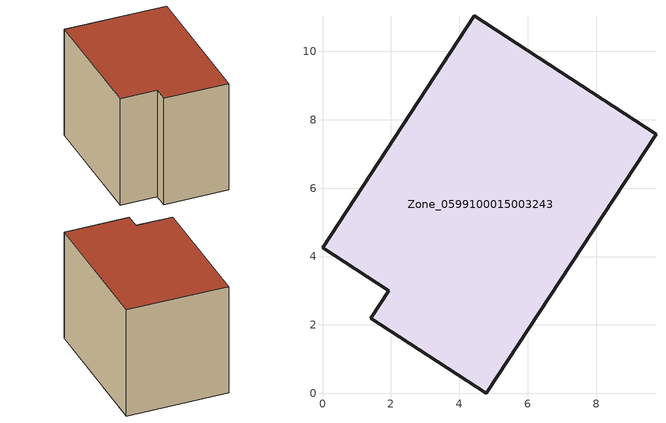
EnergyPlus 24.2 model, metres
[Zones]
Zone_0599100015003243
 floor ground (C_G): 4.43,11.04 9.75,7.57 4.78,0 1.41,2.2 1.93,3 0,4.25 z0.87
 wall outside (C_F): 9.75,7.57 4.43,11.04 0,4.25 1.93,3 1.41,2.2 4.78,0 9.75,7.57 z0.87:8.03
 roof outside (C_R): 4.78,0 9.75,7.57 4.43,11.04 0,4.25 1.93,3 1.41,2.2 z8.03
[BUILDING]
Pand.0599100015003243: North Axis=0; Terrain=City; Loads Convergence Tolerance Value=0.04; Temperature Convergence Tolerance Value=0.4; Solar Distribution=FullExterior; Maximum Number of Warmup Days=25; Minimum Number of Warmup Days=1
[Site:Location]
Rotterdam.The.Hague.AP_ZH_NLD Design_Conditions: Latitude=51.96; Longitude=4.45; Time Zone=1; Elevation=-4.5
[SITE:GROUNDTEMPERATURE:BUILDINGSURFACE]
18, 18, 18, 18, 18, 18, 18, 18, 18, 18, 18, 18
[MATERIAL] Thermal Absorptance=0.9; Solar Absorptance=0.7; Visible Absorptance=0.7
Name | Roughness | Thickness | Conductivity | Density | Specific Heat
G.TC.1965-1974 | MediumSmooth | 0.15 | 0.882353 | 540 | 1210
F.TC.1965-1974 | Rough | 0.3 | 0.697674 | 1920 | 840
R.TC.1965-1974 | MediumRough | 0.2 | 0.232558 | 1500 | 1000
[CONSTRUCTION]
C_G: G.TC.1965-1974
C_F: F.TC.1965-1974
C_R: R.TC.1965-1974
[ZONE]
Zone_0599100015003243: Type=1; Multiplier=1; Ceiling Height=Autocalculate; Volume=Autocalculate; Floor Area=autocalculate; Part of Total Floor Area=Yes
[ZONEINFILTRATION:DESIGNFLOWRATE]
Infil_Zone_0599100015003243: Zone or ZoneList or Space or SpaceList=Zone_0599100015003243; Schedule=AlwaysOn; Design Flow Rate Calculation Method=Flow/Area; Flow Rate per Floor Area=0.003; Constant Term Coefficient=1; Temperature Term Coefficient=0; Velocity Term Coefficient=0; Velocity Squared Term Coefficient=0
[HVACTEMPLATE:ZONE:IDEALLOADSAIRSYSTEM]
Zone_0599100015003243: Maximum Heating Supply Air Temperature=50; Minimum Cooling Supply Air Temperature=13; Maximum Heating Supply Air Humidity Ratio=0.0156; Minimum Cooling Supply Air Humidity Ratio=0.0077; Heating Limit=NoLimit; Cooling Limit=NoLimit; Dehumidification Control Type=ConstantSensibleHeatRatio; Cooling Sensible Heat Ratio=0.7; Dehumidification Setpoint=60; Humidification Control Type=None; Humidification Setpoint=30; Outdoor Air Method=None; Outdoor Air Flow Rate per Person=0.00944; Outdoor Air Flow Rate per Zone Floor Area=0; Outdoor Air Flow Rate per Zone=0; Demand Controlled Ventilation Type=None; Outdoor Air Economizer Type=NoEconomizer; Heat Recovery Type=None; Sensible Heat Recovery Effectiveness=0.7; Latent Heat Recovery Effectiveness=0.65
[ZONECONTROL:THERMOSTAT]
ThermostatControl_Zone_0599100015003243: Zone or ZoneList=Zone_0599100015003243; Control Type Schedule=DualSetpointControlType; Control 1=Thermostat_Zone_0599100015003243; Temperature Difference Between Cutout And Setpoint=0
[THERMOSTATSETPOINT:DUALSETPOINT]
Thermostat_Zone_0599100015003243: Heating Setpoint Temperature Schedule=HeatingSetpoint_Zone_0599100015003243; Cooling Setpoint Temperature Schedule=CoolingSetpoint_Zone_0599100015003243
[SCHEDULE:COMPACT]
HeatingSetpoint_Zone_0599100015003243: Through: 12/31, For: AllDays, Until: 24:00, 21
CoolingSetpoint_Zone_0599100015003243: Through: 12/31, For: AllDays, Until: 24:00, 24
DualSetpointControlType: Through: 12/31, For: AllDays, Until: 24:00, 4
AlwaysOn: Through: 12/31, For: AllDays, Until: 24:00, 1
